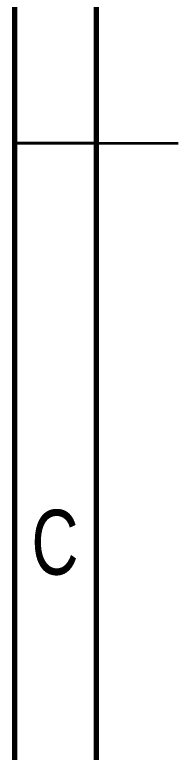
# Model space of a CAD drawing. Header units: millimetres. Extents: x 41 to 1868, y -696 to 319.
# Drawn here: x 42.88 to 52.89, y 138.41 to 183.56 of the extents above; entities that cross this region are included whole.
import ezdxf

# ---------------------------------------------------------------- set-up
doc = ezdxf.new("R2010")
doc.units = ezdxf.units.MM
doc.styles.add('SLDTEXTSTYLE0', font='TXT', dxfattribs={"width": 0.75})

msp = doc.modelspace()

# ---------------------------------------------------------------- linework, layer by layer
at = {"color": 7, "linetype": 'Continuous', "lineweight": 70}
for p, q in [((42.8852, 32.1941), (42.8852, 319.1941)), ((47.8852, 38.3277), (47.8852, 315.3277))]:
    msp.add_line(p, q, dxfattribs=at)
at = {"color": 7, "linetype": 'Continuous', "lineweight": 35}
for p, q in [((42.8842, 175.6941), (52.8862, 175.6941)), ((47.8852, 175.6941), (42.8852, 175.6941))]:
    msp.add_line(p, q, dxfattribs=at)

# ---------------------------------------------------------------- texts
at = {"color": 7, "linetype": 'Continuous', "lineweight": 0, "insert": (45.3438, 153.2543), "char_height": 3.9688, "attachment_point": 2, "style": 'SLDTEXTSTYLE0'}
msp.add_mtext('C', dxfattribs=at)

doc.saveas('drawing.dxf')
